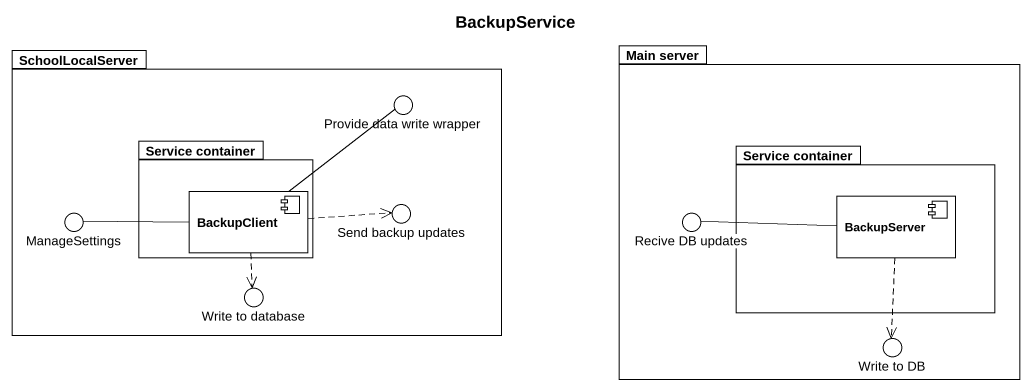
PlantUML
@startuml
title BackupService
package SchoolLocalServer {
  package "Service container" as Service_container {
    component BackupClient
  }
}
package "Main server" as Main_server {
  package "Service container" as Service_container_2 {
    component BackupServer
  }
}
() "Provide data write wrapper" as Provide_data_write_wrapper
() ManageSettings
() "Send backup updates" as Send_backup_updates
() "Recive DB updates" as Recive_DB_updates
() "Write to database" as Write_to_database
() "Write to DB" as Write_to_DB
SchoolLocalServer -up- Provide_data_write_wrapper
SchoolLocalServer -left- ManageSettings
SchoolLocalServer -right- Send_backup_updates
Main_server -left- Recive_DB_updates
SchoolLocalServer -- Write_to_database
Main_server -- Write_to_DB
BackupClient -up- Provide_data_write_wrapper
BackupClient -left- ManageSettings
BackupClient .right.> Send_backup_updates
BackupClient ..> Write_to_database
BackupServer -left- Recive_DB_updates
BackupServer ..> Write_to_DB
@enduml
